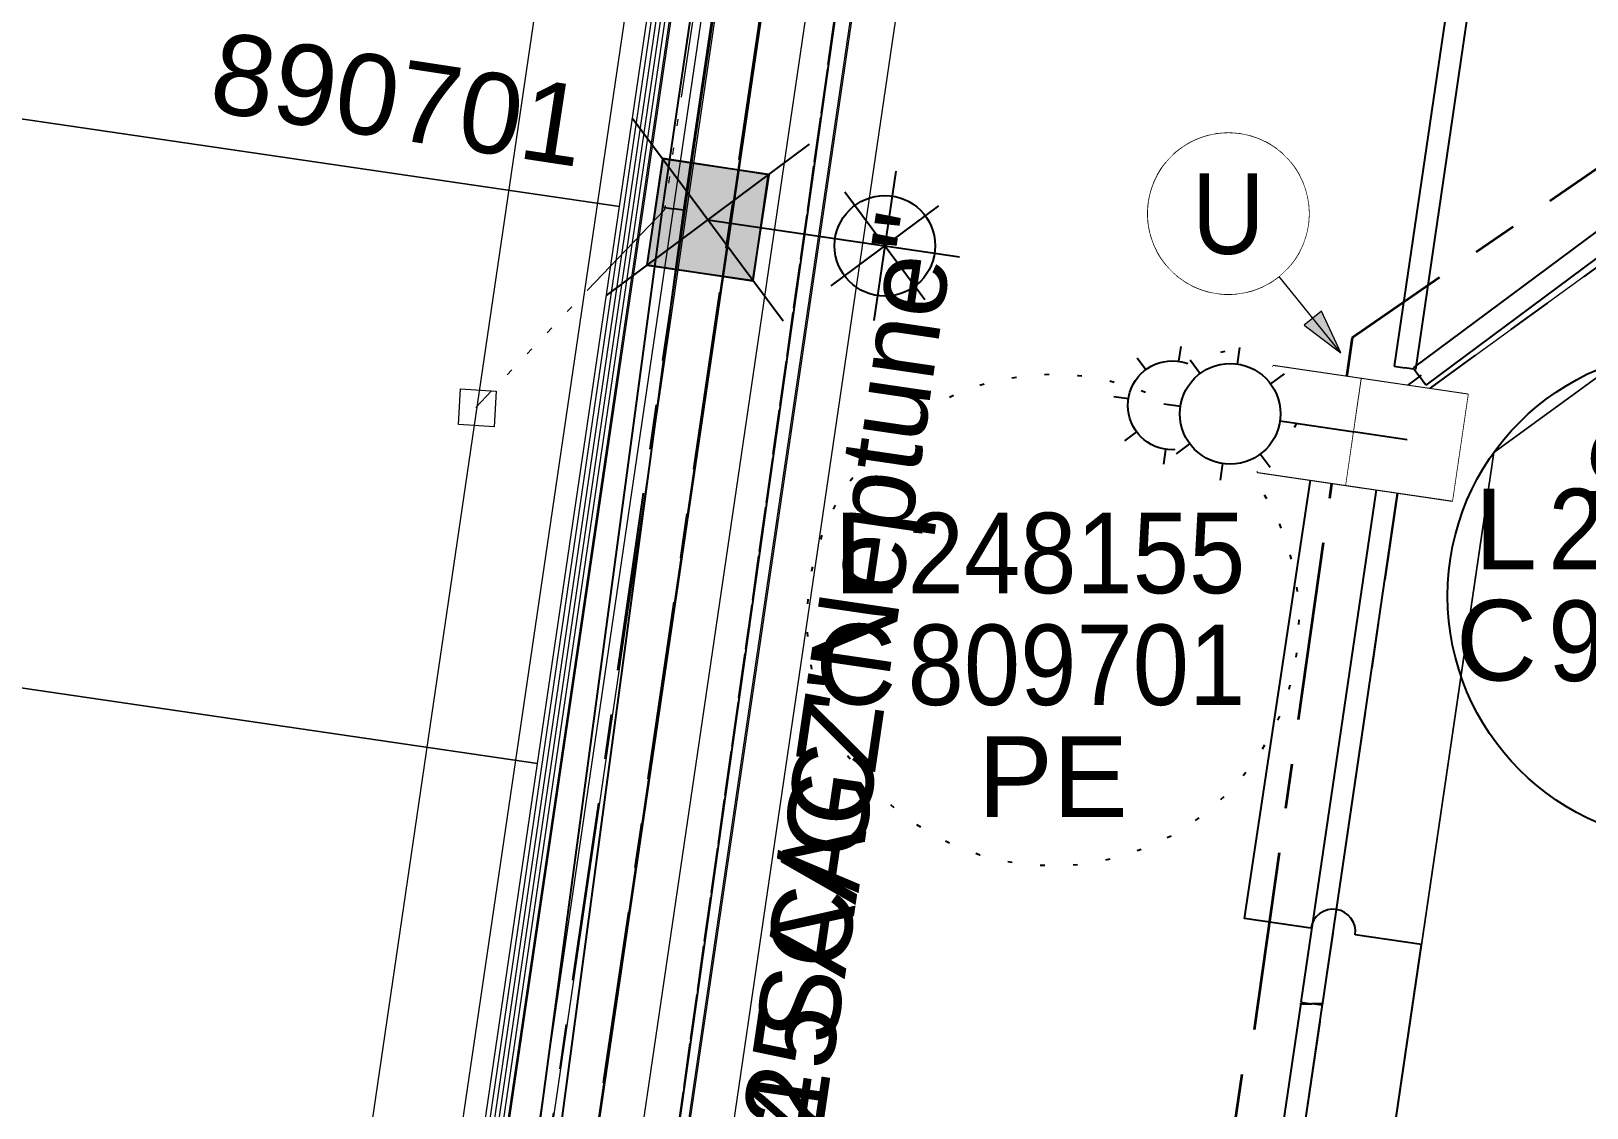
# Model space of a CAD drawing. Header units: metres. Extents: x 302924 to 306036, y 6267404 to 6269261.
# Drawn here: x 304142.18 to 304176.97, y 6268557.05 to 6268581.12 of the extents above; entities that cross this region are included whole.
import ezdxf
from ezdxf.enums import TextEntityAlignment as Align

# ---------------------------------------------------------------- set-up
doc = ezdxf.new("R2010")
doc.units = ezdxf.units.M
doc.set_wipeout_variables(frame=1)
for name, pattern in [('Cable Exist OH', [1, 1, 0]), ('Cable Exist UG', [7, 4, -1, 1, -1]), ('DOT', [6.35, 0, -6.35]), ('PHANTOMX2', [5.6, 2.5, -0.5, 0.15, -0.5, 0.15, -0.5, 0.15, -0.5, 0.15, -0.5])]:
    doc.linetypes.add(name, pattern=pattern)
doc.layers.get('0').update_dxf_attribs({"color": 6})
doc.layers.add('. Const Lines _SP', color=251, linetype='Continuous', lineweight=0, plot=False, transparency=0.4)
doc.layers.add('._ MGA Trench Outline (PL)', color=248, linetype='Continuous', lineweight=0, plot=False, transparency=0.6)
for name, color, linetype, lineweight, true_color, plot, transparency in [('. Const Lines_HV', 7, 'Continuous', 0, 0x990000, False, 0.4), ('. Const Lines_LV', 7, 'Continuous', 0, 0x000099, False, 0.4), ('. Const Lines_SL', 7, 'Continuous', 0, 0x009999, False, 0.4), ('. Const Lines_SP_Trench (PL)', 7, 'Continuous', 0, 0x990099, False, 0.4)]:
    doc.layers.add(name, color=color, linetype=linetype, lineweight=lineweight, true_color=true_color, plot=plot, transparency=transparency)
for name, color, linetype, lineweight in [('_User Miscellaneous3', 51, 'Continuous', 13), ('_User_EW_Final', 82, 'Continuous', 20), ('_User_HV_Exist', 1, 'Continuous', 35), ('_User_LV_Exist', 5, 'Continuous', 25), ('_User_LV_Final', 5, 'Continuous', 25), ('_User_TR_Final', 6, 'Continuous', 25), ('Cadastre Land Parcels_SP_EXT', 118, 'Continuous', 15), ('Services_SP_EXT', 42, 'PHANTOMX2', 20)]:
    doc.layers.add(name, color=color, linetype=linetype, lineweight=lineweight)
for name, color, linetype in [('Duct_SP_EXT', 30, 'Continuous'), ('Equip_SP_NEW', 2, 'Continuous'), ('OH_Details_SP_MISC', 7, 'Continuous'), ('SupportsUG_SP_LV_SL_EXT', 7, 'Continuous'), ('Trench_SP_EXT', 7, 'Continuous'), ('UG_Details_SP_MISC', 7, 'Continuous')]:
    doc.layers.add(name, color=color, linetype=linetype)
doc.styles.add('COLUMN_LABEL', font='arial.ttf', dxfattribs={"height": 2})
doc.styles.add('POLE_LABEL', font='arial.ttf', dxfattribs={"height": 2})
doc.styles.add('SL_LABEL', font='arial.ttf', dxfattribs={"height": 2})
doc.styles.get("Standard").update_dxf_attribs({"font": 'arial.ttf'})
doc.linetypes.add('Cable o', pattern='A,4,-0.01,["O",Standard,S=1.5,R=0,X=0,Y=-0.75],-1.6', length=5.61)

# ---------------------------------------------------------------- blocks, each defined once
blk = doc.blocks.new('COLUMN_EXT')
blk.add_hatch(color=256).paths.add_polyline_path([(1.2, 1.2), (-1.2, 1.2), (-1.2, -1.2), (1.2, -1.2)])
blk.add_lwpolyline([(-1.2, 1.2), (-1.2, -1.2), (1.2, -1.2), (1.2, 1.2)], close=True)
at = {"style": 'COLUMN_LABEL', "width": 0.9, "flags": 8}
blk.add_attdef('ASSET_NUM', text='', height=1.8, rotation=360, dxfattribs=at).set_placement((4, 2), align=Align.MIDDLE_LEFT)
at = {"flags": 1}
blk.add_attdef('Z', (-2.351, -1.813), '', height=0.2, rotation=270, dxfattribs=at)
at = {"flags": 9}
for tag, p in [('NOTES', (-2, -1.813)), ('SUBURB', (-1.8, -1.813)), ('STREETNAME', (-1.6, -1.813)), ('LOCATION', (-1.4, -1.813)), ('LEGEND', (-1.2, -1.813)), ('USAGE', (-1, -1.813)), ('STATE', (-0.8, -1.813)), ('OWNED_BY', (-0.6, -1.813)), ('COLUMN_TYPE', (-0.4, -1.813))]:
    blk.add_attdef(tag, text='', height=0.2, rotation=270, dxfattribs=at).set_placement(p, align=Align.MIDDLE_LEFT)
for tag, style, p in [('STREET_CODE', 'COLUMN_LABEL', (-0.2, -1.813)), ('STRUCTURE_PLANT_NUMBER', 'POLE_LABEL', (0.031, -1.813))]:
    blk.add_attdef(tag, text='', height=0.2, rotation=270, dxfattribs=dict(at, style=style)).set_placement(p, align=Align.MIDDLE_LEFT)
blk = doc.blocks.new('CCP_EXT')
blk.add_lwpolyline([(-0.566, 0), (0, 0.566), (0.566, 0), (0, -0.566), (-0.566, 0)])
at = {"flags": 1}
blk.add_attdef('Z', (0, 0), '', height=0.01, dxfattribs=at)
at = {"flags": 9}
for tag in ['CCP_TYPE', 'CONSTRUCTED_VOLTAGE', 'NO_PHASES', 'OPERATING_VOLTAGE', 'ORIENTATION', 'OWNED_BY', 'USAGE', 'LEGEND', 'LIFE_SUPPORT', 'STATE', 'NOTES']:
    blk.add_attdef(tag, text='', height=0.01, dxfattribs=at).set_placement((0, 0), align=Align.MIDDLE_LEFT)
blk = doc.blocks.new('*U154')
for p, q in [((3.3, 3.327), (3.3, 2.996)), ((2.361, 2.939), (2.596, 2.704)), ((4.239, 2.939), (4.004, 2.704)), ((0, 2), (2.304, 2)), ((4.296, 2), (4.627, 2)), ((2.361, 1.061), (2.596, 1.296)), ((4.239, 1.061), (4.004, 1.296)), ((3.3, 1.004), (3.3, 0.673))]:
    blk.add_line(p, q)
blk.add_lwpolyline([(1.2, 0.8), (1.2, 3.2), (-1.2, 3.2), (-1.2, 0.8)], close=True)
blk.add_circle((3.3, 2), 0.996)
blk.add_wipeout([(1.2, 0.8), (1.2, 3.2), (-1.2, 3.2), (-1.2, 0.8)])
blk = doc.blocks.new('*U191')
at = {"ltscale": 0.1}
blk.add_circle((0, 0), 5.5, dxfattribs=at)
at = {"char_height": 1.8, "attachment_point": 6, "line_spacing_factor": 0.85}
for s, insert in [('L', (-3.5, 1.5)), ('C', (-3.5, -1))]:
    blk.add_mtext(s, dxfattribs=dict(at, insert=insert))
at = {"insert": (0, -2.6), "char_height": 1.8, "attachment_point": 2}
blk.add_mtext('PE', dxfattribs=at)
at = {"width": 0.9}
for tag, p in [('SNUMBER', (-3.25, 1.5)), ('CNUMBER', (-3.25, -1))]:
    blk.add_attdef(tag, text='', height=1.8, dxfattribs=at).set_placement(p, align=Align.MIDDLE_LEFT)
at = {"flags": 1}
blk.add_attdef('Z', (0, 0), '', height=0.2, dxfattribs=at)
blk = doc.blocks.new('*U192')
at = {"linetype": 'DOT', "ltscale": 0.1}
blk.add_circle((0, 0), 5.5, dxfattribs=at)
at = {"char_height": 1.8, "attachment_point": 6, "line_spacing_factor": 0.85}
for s, insert in [('L', (-3.5, 1.5)), ('C', (-3.5, -1))]:
    blk.add_mtext(s, dxfattribs=dict(at, insert=insert))
at = {"insert": (0, -2.6), "char_height": 1.8, "attachment_point": 2}
blk.add_mtext('PE', dxfattribs=at)
at = {"width": 0.9}
for tag, p in [('SNUMBER', (-3.25, 1.5)), ('CNUMBER', (-3.25, -1))]:
    blk.add_attdef(tag, text='', height=1.8, dxfattribs=at).set_placement(p, align=Align.MIDDLE_LEFT)
at = {"flags": 1}
blk.add_attdef('Z', (0, 0), '', height=0.2, dxfattribs=at)
blk = doc.blocks.new('*U160')
for p, q in [((3.891, 1.855), (3.947, 0.168)), ((2.852, 1.193), (5.043, -0.857)), ((2.923, -0.927), (4.972, 1.264)), ((-0.05, 0.035), (3.947, 0.168)), ((3.947, 0.168), (5.634, 0.224)), ((3.947, 0.168), (4.003, -1.518))]:
    blk.add_line(p, q)
blk.add_circle((3.947, 0.168), 1.125)
at = {"style": 'SL_LABEL'}
blk.add_attdef('ASSET_NUM', text='', height=1, rotation=1.9076, dxfattribs=at).set_placement((6.912, 1.267), align=Align.MIDDLE_LEFT)
at = {"flags": 9}
for tag in ['LNEW', 'LANTNUMBER', 'LOUTREACH', 'LOUTREACHVOCAB', 'LRATECODE', 'LREMOVE', 'LREPLACE', 'LTYPE', 'LTYPEVOCAB', 'LEGEND', 'SUBURB', 'STREETNAME', 'LOCATION', 'NOTES', 'MAINTAINED_BY']:
    blk.add_attdef(tag, text='', height=0.001, dxfattribs=at).set_placement((0, 0), align=Align.MIDDLE_LEFT)
blk.add_attdef('OPERATED_BY', (0, 0), '', height=0.001, dxfattribs=at)
for tag in ['CONSTRUCTED_VOLTAGE', 'CONTROL_TYPE', 'LANTERN_PURPOSE', 'LANTERN_TYPE', 'NO_PHASES', 'OPERATING_VOLTAGE', 'ORIENTATION', 'OWNED_BY', 'STATE', 'USAGE', 'CEXIST', 'CNEW', 'CNUMBER', 'CREMOVE', 'CREPLACE', 'LKINGHEIGHT', 'LBRACKET', 'LBRACKETVOCAB', 'LCATEGORY', 'LCHARGE1', 'LCHARGE1PERCENT', 'LCHARGE2', 'LCHARGE2PERCENT', 'LCHARGE3', 'LCHARGE3PERCENT', 'LEXIST', 'LLAMP', 'LLAMPVOCAB', 'LMAST', 'LMASTVOCAB']:
    blk.add_attdef(tag, text='', height=0.001, rotation=270, dxfattribs=at).set_placement((0, 0), align=Align.MIDDLE_LEFT)
at = {"style": 'SL_LABEL', "flags": 9}
blk.add_attdef('STREET_CODE', text='', height=0.001, rotation=270, dxfattribs=at).set_placement((0.001, 0), align=Align.MIDDLE_LEFT)
at = {"flags": 1}
blk.add_attdef('Z', (0, 0), '', height=0.001, rotation=270, dxfattribs=at)
blk.add_attdef('LNUMBER', text='', height=1, rotation=1.9076).set_placement((6.979, -0.731), align=Align.MIDDLE_LEFT)
blk = doc.blocks.new('*U162')
blk.add_hatch(color=256).paths.add_polyline_path([(1.2, -1.2), (1.2, 1.2), (-1.2, 1.2), (-1.2, -1.2)])
at = {"ltscale": 10}
for p, q in [((2, -2), (-2, 2)), ((2, 2), (-2, -2))]:
    blk.add_line(p, q, dxfattribs=at)
blk.add_lwpolyline([(1.2, 1.2), (-1.2, 1.2), (-1.2, -1.2), (1.2, -1.2)], close=True)
at = {"style": 'COLUMN_LABEL', "width": 0.9, "flags": 8}
blk.add_attdef('ASSET_NUM', text='', height=2, rotation=360, dxfattribs=at).set_placement((4, 2), align=Align.MIDDLE_LEFT)
at = {"flags": 1}
blk.add_attdef('Z', (-2.351, -1.813), '', height=0.2, rotation=270, dxfattribs=at)
at = {"flags": 9}
for tag, p in [('NOTES', (-2, -1.813)), ('SUBURB', (-1.8, -1.813)), ('STREETNAME', (-1.6, -1.813)), ('LOCATION', (-1.4, -1.813)), ('LEGEND', (-1.2, -1.813)), ('USAGE', (-1, -1.813)), ('STATE', (-0.8, -1.813)), ('OWNED_BY', (-0.6, -1.813)), ('COLUMN_TYPE', (-0.4, -1.813))]:
    blk.add_attdef(tag, text='', height=0.2, rotation=270, dxfattribs=at).set_placement(p, align=Align.MIDDLE_LEFT)
for tag, style, p in [('STREET_CODE', 'COLUMN_LABEL', (-0.2, -1.813)), ('STRUCTURE_PLANT_NUMBER', 'POLE_LABEL', (0.031, -1.813))]:
    blk.add_attdef(tag, text='', height=0.2, rotation=270, dxfattribs=dict(at, style=style)).set_placement(p, align=Align.MIDDLE_LEFT)
blk = doc.blocks.new('*U170')
blk.add_lwpolyline([(-1.2, 1.2), (-1.2, -1.2), (1.2, -1.2), (1.2, 1.2)], close=True)
at = {"width": 0.9, "flags": 8}
blk.add_attdef('ASSET_NUM', text='', height=1.8, dxfattribs=at).set_placement((4, 2), align=Align.MIDDLE_LEFT)
at = {"flags": 1}
blk.add_attdef('Z', (-2.351, -1.813), '', height=0.2, rotation=270, dxfattribs=at)
at = {"flags": 9}
for tag, p in [('NOTES', (-2, -1.813)), ('SUBURB', (-1.8, -1.813)), ('STREETNAME', (-1.6, -1.813)), ('LOCATION', (-1.4, -1.813)), ('LEGEND', (-1.2, -1.813)), ('USAGE', (-1, -1.813)), ('STATE', (-0.8, -1.813)), ('OWNED_BY', (-0.6, -1.813)), ('COLUMN_TYPE', (-0.4, -1.813)), ('STREET_CODE', (-0.2, -1.813)), ('STRUCTURE_PLANT_NUMBER', (0.031, -1.813))]:
    blk.add_attdef(tag, text='', height=0.2, rotation=270, dxfattribs=at).set_placement(p, align=Align.MIDDLE_LEFT)
blk.add_wipeout([(-1.2, 1.2), (-1.2, -1.2), (1.2, -1.2), (1.2, 1.2)])
blk = doc.blocks.new('*U171')
at = {"flags": 8}
blk.add_attdef('LNUMBER', text='', height=1, dxfattribs=at).set_placement((4.995, 1), align=Align.MIDDLE_LEFT)
at = {"flags": 9}
for tag in ['CONSTRUCTED_VOLTAGE', 'CONTROL_TYPE', 'LANTERN_PURPOSE', 'LANTERN_TYPE', 'NO_PHASES', 'OPERATING_VOLTAGE', 'OWNED_BY', 'MAINTAINED_BY', 'ORIENTATION', 'STATE', 'USAGE', 'CEXIST', 'CNEW', 'CNUMBER', 'CREMOVE', 'CREPLACE', 'LKINGHEIGHT', 'LBRACKET', 'LBRACKETVOCAB', 'LCATEGORY', 'LCHARGE1', 'LCHARGE1PERCENT', 'LCHARGE2', 'LCHARGE2PERCENT', 'LCHARGE3', 'LCHARGE3PERCENT', 'LEXIST', 'LLAMP', 'LLAMPVOCAB', 'LMAST', 'LMASTVOCAB', 'LNEW', 'LANTNUMBER', 'LOUTREACH', 'LOUTREACHVOCAB', 'LRATECODE', 'LREMOVE', 'LREPLACE', 'LTYPE', 'LTYPEVOCAB', 'LEGEND', 'SUBURB', 'STREETNAME', 'LOCATION', 'NOTES']:
    blk.add_attdef(tag, text='', height=0.01, rotation=270, dxfattribs=at).set_placement((-0.005, 0), align=Align.MIDDLE_LEFT)
for tag, p, height, flags in [('OPERATED_BY', (-0.01, 0), 0.01, 9), ('Z', (-0.005, 0), 0.001, 1)]:
    blk.add_attdef(tag, p, '', height=height, rotation=270, dxfattribs=dict(flags=flags))
at = {"style": 'SL_LABEL', "flags": 9}
blk.add_attdef('STREET_CODE', text='', height=0.001, rotation=270, dxfattribs=at).set_placement((-0.004, 0), align=Align.MIDDLE_LEFT)
at = {"linetype": 'DOT'}
blk.add_wipeout([(0.495, 2), (0.934, 3.061), (1.995, 3.5), (3.056, 3.061), (3.495, 2), (3.056, 0.939), (1.995, 0.5), (0.934, 0.939)], dxfattribs=at)
for p, q in [((1.995, 3.5), (1.995, 3.125)), ((0.934, 3.061), (1.2, 2.795)), ((3.056, 3.061), (2.79, 2.795)), ((-2.005, 2), (0.87, 2)), ((3.12, 2), (3.495, 2)), ((0.934, 0.939), (1.2, 1.205)), ((3.056, 0.939), (2.79, 1.205)), ((1.995, 0.875), (1.995, 0.5))]:
    blk.add_line(p, q)
at = {"linetype": 'DOT', "flags": 128}
blk.add_lwpolyline([(0.495, 2), (0.934, 3.061), (1.995, 3.5), (3.056, 3.061), (3.495, 2), (3.056, 0.939), (1.995, 0.5), (0.934, 0.939), (0.495, 2)], close=True, dxfattribs=at)
blk.add_circle((1.995, 2), 1.125)
blk = doc.blocks.new('*U166')
h = blk.add_hatch(color=256)
h.dxf.hatch_style = 1
h.paths.add_polyline_path([(2.08, -2.177), (1.691, -2.491), (2.514, -3.112)])
blk.add_line((2.514, -3.112), (1.131, -1.4))
at = {"linetype": 'Continuous', "flags": 128}
blk.add_lwpolyline([(0, 1.8), (-0.088, 1.798), (-0.176, 1.791), (-0.264, 1.781), (-0.351, 1.765), (-0.437, 1.746), (-0.523, 1.722), (-0.606, 1.695), (-0.689, 1.663), (-0.77, 1.627), (-0.849, 1.587), (-0.925, 1.544), (-1, 1.497), (-1.072, 1.446), (-1.142, 1.391), (-1.209, 1.334), (-1.273, 1.273), (-1.334, 1.209), (-1.391, 1.142), (-1.446, 1.072), (-1.497, 1), (-1.544, 0.925), (-1.587, 0.849), (-1.627, 0.77), (-1.663, 0.689), (-1.695, 0.606), (-1.722, 0.523), (-1.746, 0.437), (-1.765, 0.351), (-1.781, 0.264), (-1.791, 0.176), (-1.798, 0.088), (-1.8, 0), (-1.798, -0.088), (-1.791, -0.176), (-1.781, -0.264), (-1.765, -0.351), (-1.746, -0.437), (-1.722, -0.523), (-1.695, -0.606), (-1.663, -0.689), (-1.627, -0.77), (-1.587, -0.849), (-1.544, -0.925), (-1.497, -1), (-1.446, -1.072), (-1.391, -1.142), (-1.334, -1.209), (-1.273, -1.273), (-1.209, -1.334), (-1.142, -1.391), (-1.072, -1.446), (-1, -1.497), (-0.925, -1.544), (-0.849, -1.587), (-0.77, -1.627), (-0.689, -1.663), (-0.606, -1.695), (-0.523, -1.722), (-0.437, -1.746), (-0.351, -1.765), (-0.264, -1.781), (-0.176, -1.791), (-0.088, -1.798), (0, -1.8), (0.088, -1.798), (0.176, -1.791), (0.264, -1.781), (0.351, -1.765), (0.437, -1.746), (0.523, -1.722), (0.606, -1.695), (0.689, -1.663), (0.77, -1.627), (0.849, -1.587), (0.925, -1.544), (1, -1.497), (1.072, -1.446), (1.142, -1.391), (1.209, -1.334), (1.273, -1.273), (1.334, -1.209), (1.391, -1.142), (1.446, -1.072), (1.497, -1), (1.544, -0.925), (1.587, -0.849), (1.627, -0.77), (1.663, -0.689), (1.695, -0.606), (1.722, -0.523), (1.746, -0.437), (1.765, -0.351), (1.781, -0.264), (1.791, -0.176), (1.798, -0.088), (1.8, 0), (1.798, 0.088), (1.791, 0.176), (1.781, 0.264), (1.765, 0.351), (1.746, 0.437), (1.722, 0.523), (1.695, 0.606), (1.663, 0.689), (1.627, 0.77), (1.587, 0.849), (1.544, 0.925), (1.497, 1), (1.446, 1.072), (1.391, 1.142), (1.334, 1.209), (1.273, 1.273), (1.209, 1.334), (1.142, 1.391), (1.072, 1.446), (1, 1.497), (0.925, 1.544), (0.849, 1.587), (0.77, 1.627), (0.689, 1.663), (0.606, 1.695), (0.523, 1.722), (0.437, 1.746), (0.351, 1.765), (0.264, 1.781), (0.176, 1.791), (0.088, 1.798)], close=True, dxfattribs=at)
at = {"flags": 128}
blk.add_lwpolyline([(2.08, -2.177), (1.691, -2.491), (2.514, -3.112), (2.08, -2.177)], dxfattribs=at)
blk.add_circle((0, 0), 1.8)
at = {"width": 0.9}
blk.add_attdef('CODE', text='', height=1.8, dxfattribs=at).set_placement((0, 0), align=Align.MIDDLE_CENTER)
at = {"flags": 1}
blk.add_attdef('Z', (0, 0), '', height=0.2, dxfattribs=at)
at = {"linetype": 'Continuous'}
blk.add_wipeout([(0, 1.8), (-0.088, 1.798), (-0.176, 1.791), (-0.264, 1.781), (-0.351, 1.765), (-0.437, 1.746), (-0.523, 1.722), (-0.606, 1.695), (-0.689, 1.663), (-0.77, 1.627), (-0.849, 1.587), (-0.925, 1.544), (-1, 1.497), (-1.072, 1.446), (-1.142, 1.391), (-1.209, 1.334), (-1.273, 1.273), (-1.334, 1.209), (-1.391, 1.142), (-1.446, 1.072), (-1.497, 1), (-1.544, 0.925), (-1.587, 0.849), (-1.627, 0.77), (-1.663, 0.689), (-1.695, 0.606), (-1.722, 0.523), (-1.746, 0.437), (-1.765, 0.351), (-1.781, 0.264), (-1.791, 0.176), (-1.798, 0.088), (-1.8, 0), (-1.798, -0.088), (-1.791, -0.176), (-1.781, -0.264), (-1.765, -0.351), (-1.746, -0.437), (-1.722, -0.523), (-1.695, -0.606), (-1.663, -0.689), (-1.627, -0.77), (-1.587, -0.849), (-1.544, -0.925), (-1.497, -1), (-1.446, -1.072), (-1.391, -1.142), (-1.334, -1.209), (-1.273, -1.273), (-1.209, -1.334), (-1.142, -1.391), (-1.072, -1.446), (-1, -1.497), (-0.925, -1.544), (-0.849, -1.587), (-0.77, -1.627), (-0.689, -1.663), (-0.606, -1.695), (-0.523, -1.722), (-0.437, -1.746), (-0.351, -1.765), (-0.264, -1.781), (-0.176, -1.791), (-0.088, -1.798), (0, -1.8), (0.088, -1.798), (0.176, -1.791), (0.264, -1.781), (0.351, -1.765), (0.437, -1.746), (0.523, -1.722), (0.606, -1.695), (0.689, -1.663), (0.77, -1.627), (0.849, -1.587), (0.925, -1.544), (1, -1.497), (1.072, -1.446), (1.142, -1.391), (1.209, -1.334), (1.273, -1.273), (1.334, -1.209), (1.391, -1.142), (1.446, -1.072), (1.497, -1), (1.544, -0.925), (1.587, -0.849), (1.627, -0.77), (1.663, -0.689), (1.695, -0.606), (1.722, -0.523), (1.746, -0.437), (1.765, -0.351), (1.781, -0.264), (1.791, -0.176), (1.798, -0.088), (1.8, 0), (1.798, 0.088), (1.791, 0.176), (1.781, 0.264), (1.765, 0.351), (1.746, 0.437), (1.722, 0.523), (1.695, 0.606), (1.663, 0.689), (1.627, 0.77), (1.587, 0.849), (1.544, 0.925), (1.497, 1), (1.446, 1.072), (1.391, 1.142), (1.334, 1.209), (1.273, 1.273), (1.209, 1.334), (1.142, 1.391), (1.072, 1.446), (1, 1.497), (0.925, 1.544), (0.849, 1.587), (0.77, 1.627), (0.689, 1.663), (0.606, 1.695), (0.523, 1.722), (0.437, 1.746), (0.351, 1.765), (0.264, 1.781), (0.176, 1.791), (0.088, 1.798)], dxfattribs=at)

msp = doc.modelspace()

# ---------------------------------------------------------------- linework, layer by layer
at = {"layer": '. Const Lines _SP', "linetype": 'Continuous', "lineweight": 0, "flags": 128}
for points in [[(304163.9272, 6268632.0025), (304145.0136, 6268503.325)], [(304165.9059, 6268631.7117), (304146.9924, 6268503.0342)]]:
    msp.add_lwpolyline(points, dxfattribs=at)
at = {"layer": '. Const Lines_HV', "linetype": 'Continuous', "lineweight": 0, "flags": 128}
for points in [[(304171.5652, 6268670.295), (304170.1128, 6268660.4011), (304168.2973, 6268648.0336), (304166.8448, 6268638.1397), (304165.0288, 6268625.7689), (304163.1736, 6268613.3282), (304161.3553, 6268600.9529), (304159.9013, 6268591.0582), (304157.8664, 6268577.2064), (304156.0485, 6268564.8377), (304153.867, 6268549.9963), (304152.0498, 6268537.6279)], [(304173.544, 6268670.0045), (304172.0916, 6268660.1106), (304170.2761, 6268647.7431), (304168.8236, 6268637.8492), (304167.0072, 6268625.4761), (304165.1521, 6268613.0353), (304163.3341, 6268600.6621), (304161.88, 6268590.7674), (304159.8452, 6268576.9157), (304158.0272, 6268564.5469), (304155.8458, 6268549.7054), (304154.0285, 6268537.3372)]]:
    msp.add_lwpolyline(points, dxfattribs=at)
at = {"layer": '. Const Lines_LV', "linetype": 'Continuous', "lineweight": 0, "flags": 128}
for points in [[(304170.5758, 6268670.4402), (304169.1234, 6268660.5463), (304167.3079, 6268648.1789), (304165.8554, 6268638.2849), (304164.0395, 6268625.9152), (304162.1844, 6268613.4746), (304160.366, 6268601.0982), (304158.9119, 6268591.2036), (304156.8771, 6268577.3517), (304155.0591, 6268564.9832), (304152.8776, 6268550.1417), (304151.0604, 6268537.7733)], [(304172.5546, 6268670.1497), (304171.1022, 6268660.2558), (304169.2867, 6268647.8884), (304167.8342, 6268637.9944), (304166.018, 6268625.6225), (304164.1629, 6268613.1817), (304162.5096, 6268601.7392), (304160.8907, 6268590.9128), (304158.8558, 6268577.061), (304157.0378, 6268564.6923), (304154.8564, 6268549.8509), (304153.0391, 6268537.4825)], [(304174.5334, 6268669.8592), (304173.081, 6268659.9654), (304171.2655, 6268647.5979), (304169.813, 6268637.7039), (304167.9965, 6268625.3298), (304166.1413, 6268612.8889), (304164.3235, 6268600.5167), (304162.8694, 6268590.622), (304160.8346, 6268576.7704), (304159.0166, 6268564.4015), (304156.8351, 6268549.56), (304155.0179, 6268537.1918)], [(304165.1658, 6268661.1273), (304163.3503, 6268648.7599), (304161.8978, 6268638.8659), (304160.0826, 6268626.5007), (304158.2275, 6268614.0603), (304156.4085, 6268601.6797), (304154.9544, 6268591.7852), (304152.9195, 6268577.9331), (304151.1016, 6268565.5648), (304148.9202, 6268550.7234), (304147.1029, 6268538.3547)], [(304167.1446, 6268660.8368), (304165.3291, 6268648.4694), (304163.8766, 6268638.5754), (304162.0611, 6268626.208), (304160.206, 6268613.7674), (304158.3872, 6268601.389), (304156.9332, 6268591.4944), (304154.8983, 6268577.6424), (304153.0804, 6268565.274), (304150.8989, 6268550.4325), (304149.0816, 6268538.064)], [(304162.1847, 6268613.4767), (304160.3657, 6268601.0982), (304158.9116, 6268591.2038), (304156.8765, 6268577.3518), (304155.0591, 6268564.9832), (304152.8776, 6268550.1417)]]:
    msp.add_lwpolyline(points, dxfattribs=at)
at = {"layer": '. Const Lines_LV', "flags": 128}
for points in [[(304165.4975, 6268521.5204), (304173.0341, 6268572.8205), (304180.1308, 6268577.9818), (304190.3775, 6268576.4888), (304198.2039, 6268574.9836)], [(304167.4763, 6268521.2297), (304174.8907, 6268571.6977), (304180.6484, 6268575.8853), (304190.0443, 6268574.5162), (304197.8261, 6268573.0196)]]:
    msp.add_lwpolyline(points, dxfattribs=at)
at = {"layer": '. Const Lines_SL', "linetype": 'Continuous', "lineweight": 0, "flags": 128}
msp.add_lwpolyline([(304168.134, 6268660.6916), (304166.3185, 6268648.3241), (304164.866, 6268638.4302), (304163.0503, 6268626.0616), (304161.1952, 6268613.621), (304159.3766, 6268601.2436), (304157.9225, 6268591.349), (304155.8877, 6268577.4971), (304154.0697, 6268565.1286), (304151.8883, 6268550.2871), (304150.071, 6268537.9186)], dxfattribs=at)
at = {"layer": '. Const Lines_SP_Trench (PL)', "linetype": 'Continuous', "lineweight": 0, "flags": 128}
msp.add_lwpolyline([(304168.8266, 6268660.5899), (304167.011, 6268648.2225), (304165.5586, 6268638.3285), (304163.7428, 6268625.9591), (304161.8877, 6268613.5185), (304160.0692, 6268601.1418), (304158.6151, 6268591.2472), (304156.5802, 6268577.3953), (304154.7623, 6268565.0268), (304152.5808, 6268550.1853), (304150.7636, 6268537.8169)], dxfattribs=at)
at = {"layer": '._ MGA Trench Outline (PL)', "flags": 128}
for points in [[(304167.7383, 6268660.7497), (304165.9227, 6268648.3822), (304164.4703, 6268638.4883), (304162.6546, 6268626.1201), (304160.7995, 6268613.6796), (304158.9808, 6268601.3017), (304157.5268, 6268591.4071), (304155.4919, 6268577.5552), (304153.674, 6268565.1867), (304151.4925, 6268550.3453), (304149.6753, 6268537.9768)], [(304167.7383, 6268660.7497), (304165.9227, 6268648.3822), (304164.4703, 6268638.4883), (304162.6546, 6268626.1201), (304160.7995, 6268613.6796), (304158.9808, 6268601.3017), (304157.5268, 6268591.4071), (304155.4919, 6268577.5552), (304153.674, 6268565.1867), (304151.4925, 6268550.3453), (304149.6753, 6268537.9768)], [(304167.7383, 6268660.7497), (304165.9227, 6268648.3822), (304164.4703, 6268638.4883), (304162.6546, 6268626.1201), (304160.7995, 6268613.6796), (304158.9808, 6268601.3017), (304157.5268, 6268591.4071), (304155.4919, 6268577.5552), (304153.674, 6268565.1867), (304151.4925, 6268550.3453), (304149.6753, 6268537.9768)], [(304167.8372, 6268660.7351), (304166.0217, 6268648.3677), (304164.5692, 6268638.4737), (304162.7535, 6268626.1055), (304160.8984, 6268613.6649), (304159.0798, 6268601.2872), (304157.6257, 6268591.3926), (304155.5909, 6268577.5407), (304153.7729, 6268565.1722), (304151.5915, 6268550.3307), (304149.7742, 6268537.9623)], [(304167.8372, 6268660.7351), (304166.0217, 6268648.3677), (304164.5692, 6268638.4737), (304162.7535, 6268626.1055), (304160.8984, 6268613.6649), (304159.0798, 6268601.2872), (304157.6257, 6268591.3926), (304155.5909, 6268577.5407), (304153.7729, 6268565.1722), (304151.5915, 6268550.3307), (304149.7742, 6268537.9623)], [(304167.8372, 6268660.7351), (304166.0217, 6268648.3677), (304164.5692, 6268638.4737), (304162.7535, 6268626.1055), (304160.8984, 6268613.6649), (304159.0798, 6268601.2872), (304157.6257, 6268591.3926), (304155.5909, 6268577.5407), (304153.7729, 6268565.1722), (304151.5915, 6268550.3307), (304149.7742, 6268537.9623)], [(304167.9361, 6268660.7206), (304166.1206, 6268648.3532), (304164.6682, 6268638.4592), (304162.8525, 6268626.0909), (304160.9974, 6268613.6503), (304159.1787, 6268601.2727), (304157.7247, 6268591.3781), (304155.6898, 6268577.5261), (304153.8719, 6268565.1577), (304151.6904, 6268550.3162), (304149.8731, 6268537.9477)], [(304167.9361, 6268660.7206), (304166.1206, 6268648.3532), (304164.6682, 6268638.4592), (304162.8525, 6268626.0909), (304160.9974, 6268613.6503), (304159.1787, 6268601.2727), (304157.7247, 6268591.3781), (304155.6898, 6268577.5261), (304153.8719, 6268565.1577), (304151.6904, 6268550.3162), (304149.8731, 6268537.9477)], [(304167.9361, 6268660.7206), (304166.1206, 6268648.3532), (304164.6682, 6268638.4592), (304162.8525, 6268626.0909), (304160.9974, 6268613.6503), (304159.1787, 6268601.2727), (304157.7247, 6268591.3781), (304155.6898, 6268577.5261), (304153.8719, 6268565.1577), (304151.6904, 6268550.3162), (304149.8731, 6268537.9477)], [(304168.0351, 6268660.7061), (304166.2195, 6268648.3386), (304164.7671, 6268638.4447), (304162.9514, 6268626.0762), (304161.0963, 6268613.6357), (304159.2777, 6268601.2581), (304157.8236, 6268591.3635), (304155.7887, 6268577.5116), (304153.9708, 6268565.1431), (304151.7893, 6268550.3017), (304149.9721, 6268537.9332)], [(304168.0351, 6268660.7061), (304166.2195, 6268648.3386), (304164.7671, 6268638.4447), (304162.9514, 6268626.0762), (304161.0963, 6268613.6357), (304159.2777, 6268601.2581), (304157.8236, 6268591.3635), (304155.7887, 6268577.5116), (304153.9708, 6268565.1431), (304151.7893, 6268550.3017), (304149.9721, 6268537.9332)], [(304168.0351, 6268660.7061), (304166.2195, 6268648.3386), (304164.7671, 6268638.4447), (304162.9514, 6268626.0762), (304161.0963, 6268613.6357), (304159.2777, 6268601.2581), (304157.8236, 6268591.3635), (304155.7887, 6268577.5116), (304153.9708, 6268565.1431), (304151.7893, 6268550.3017), (304149.9721, 6268537.9332)]]:
    msp.add_lwpolyline(points, dxfattribs=at)
at = {"layer": '_User_EW_Final', "linetype": 'Continuous', "flags": 128}
msp.add_lwpolyline([(304174.8454, 6268682.314), (304163.3357, 6268603.9598), (304151.3281, 6268518.8324), (304150.1226, 6268509.098)], dxfattribs=at)
at = {"layer": '_User_HV_Exist', "linetype": 'Cable Exist UG', "flags": 128}
for points in [[(304162.6706, 6268609.9043), (304162.6706, 6268609.9043), (304162.6706, 6268609.9043), (304155.0451, 6268558.011), (304154.9846, 6268557.5953)], [(304193.3114, 6268577.5346), (304192.3415, 6268577.734), (304190.0796, 6268578.0664), (304179.3506, 6268579.5275), (304171.7221, 6268574.2652), (304169.4005, 6268557.8435)], [(304167.7632, 6268547.5644), (304169.2666, 6268557.7983)]]:
    msp.add_lwpolyline(points, dxfattribs=at)
at = {"layer": '_User_LV_Exist', "linetype": 'Cable Exist UG'}
for points in [[(304152.9088, 6268550.0209), (304153.2939, 6268552.9739), (304153.2939, 6268552.9739), (304156.5143, 6268575.1514), (304157.0855, 6268579.0486), (304158.8283, 6268590.8381)], [(304189.5685, 6268576.6062), (304180.1308, 6268577.9818), (304180.1308, 6268577.9818), (304173.0341, 6268572.8205), (304169.943, 6268551.7797), (304158.4109, 6268553.4739)]]:
    msp.add_lwpolyline(points, dxfattribs=at)
at = {"layer": '_User_LV_Final', "linetype": 'Cable o', "flags": 128}
for points in [[(304170.8013, 6268561.0609), (304169.3171, 6268561.279), (304170.97, 6268572.2736)], [(304169.3478, 6268547.6772), (304171.3192, 6268547.3876), (304173.2749, 6268560.6975), (304171.7907, 6268560.9156)]]:
    msp.add_lwpolyline(points, dxfattribs=at)
at = {"layer": '_User_LV_Final', "linetype": 'Continuous'}
msp.add_arc((304171.296, 6268560.9882), 0.5, 351.64234, 171.64234, dxfattribs=at)
at = {"layer": '_User_TR_Final', "linetype": 'Continuous', "flags": 128}
msp.add_lwpolyline([(304174.8454, 6268682.314), (304163.3357, 6268603.9598), (304151.3281, 6268518.8324), (304150.1226, 6268509.098)], dxfattribs=at)
at = {"layer": 'Cadastre Land Parcels_SP_EXT', "linetype": 'Continuous'}
for points in [[(304157.3915, 6268591.1537), (304122.7392, 6268596.2353), (304120.7351, 6268582.2726), (304155.3406, 6268577.202), (304157.3915, 6268591.1537)], [(304155.3406, 6268577.202), (304120.7351, 6268582.2726), (304118.9448, 6268569.8082), (304153.5101, 6268564.7458), (304155.3406, 6268577.202)], [(304190.0443, 6268574.5162), (304180.6484, 6268575.8853), (304174.8907, 6268571.6977), (304171.4166, 6268548.0461), (304185.8385, 6268545.9246), (304190.0443, 6268574.5162)], [(304153.5101, 6268564.7458), (304118.9448, 6268569.8082), (304116.7207, 6268554.8973), (304151.2973, 6268549.6919), (304153.5101, 6268564.7458)]]:
    msp.add_lwpolyline(points, close=True, dxfattribs=at)
at = {"layer": 'Duct_SP_EXT'}
for p, q in [((304176.0896, 6268596.9724), (304172.6629, 6268573.6274)), ((304176.5645, 6268596.9027), (304173.1378, 6268573.5577)), ((304156.3067, 6268577.1847), (304158.3784, 6268591.282)), ((304156.7816, 6268577.1149), (304158.8533, 6268591.2122)), ((304179.0856, 6268578.0533), (304173.0856, 6268573.5889)), ((304179.3721, 6268577.6682), (304173.3722, 6268573.2038)), ((304153.1757, 6268553.8201), (304156.3063, 6268577.1817)), ((304153.6511, 6268553.7533), (304156.782, 6268577.1179)), ((304156.3063, 6268577.1817), (304156.5442, 6268577.1498)), ((304156.3067, 6268577.1847), (304156.5442, 6268577.1498)), ((304156.782, 6268577.1179), (304156.5442, 6268577.1498)), ((304156.7816, 6268577.1149), (304156.5442, 6268577.1498)), ((304172.6629, 6268573.6274), (304172.9004, 6268573.5926)), ((304173.1378, 6268573.5577), (304172.9004, 6268573.5926)), ((304173.0856, 6268573.5889), (304173.2289, 6268573.3963)), ((304173.3722, 6268573.2038), (304173.2289, 6268573.3963)), ((304172.5177, 6268572.638), (304170.5756, 6268559.4087)), ((304172.9926, 6268572.5683), (304171.0505, 6268559.339)), ((304172.5177, 6268572.638), (304172.7552, 6268572.6032)), ((304172.9926, 6268572.5683), (304172.7552, 6268572.6032)), ((304170.5727, 6268559.3891), (304169.8458, 6268554.4373)), ((304171.0534, 6268559.3585), (304170.3207, 6268554.3676)), ((304170.5731, 6268559.3693), (304170.5727, 6268559.3891)), ((304170.5727, 6268559.3891), (304170.8131, 6268559.3738)), ((304170.5731, 6268559.3693), (304170.8131, 6268559.3738)), ((304170.5756, 6268559.4087), (304170.8131, 6268559.3738)), ((304171.053, 6268559.3783), (304170.8131, 6268559.3738)), ((304171.0505, 6268559.339), (304170.8131, 6268559.3738)), ((304171.0534, 6268559.3585), (304170.8131, 6268559.3738)), ((304171.053, 6268559.3783), (304171.0534, 6268559.3585))]:
    msp.add_line(p, q, dxfattribs=at)
at = {"layer": 'OH_Details_SP_MISC', "color": 7, "linetype": 'Cable Exist OH', "lineweight": 30, "flags": 128}
msp.add_lwpolyline([(304128.5498, 6268364.8613), (304137.0308, 6268421.9189), (304151.3281, 6268518.8324), (304163.3357, 6268603.9598), (304175.0607, 6268683.8992), (304082.251, 6268697.512), (303965.112, 6268714.683), (303858.683, 6268730.285), (303747.5441, 6268737.607), (303622.527, 6268742.478), (303502.824, 6268747.306)], dxfattribs=at)
at = {"layer": 'Services_SP_EXT'}
msp.add_lwpolyline([(304159.4139, 6268590.7576), (304157.9148, 6268587.6578), (304157.9148, 6268587.6578), (304156.3446, 6268577.1277), (304152.1313, 6268572.7067)], dxfattribs=at)
at = {"layer": 'Trench_SP_EXT', "linetype": 'Cable Exist UG'}
msp.add_lwpolyline([(304173.2675, 6268573.425), (304172.8278, 6268573.0979), (304172.7552, 6268572.6032)], dxfattribs=at)

# ---------------------------------------------------------------- block references
at = {"layer": '_User_LV_Exist', "linetype": 'ByBlock', "lineweight": 18}
msp.add_blockref('*U191', (304179.3583, 6268568.489), dxfattribs=at).add_auto_attribs({'SNUMBER': '275611', 'CNUMBER': '942976'})
at = {"layer": 'Services_SP_EXT', "rotation": 41.48220497781494}
msp.add_blockref('CCP_EXT', (304152.1614, 6268572.6959), dxfattribs=at)
at = {"layer": 'SupportsUG_SP_LV_SL_EXT'}
ref = msp.add_blockref('COLUMN_EXT', (304157.3182, 6268576.9014), dxfattribs=dict(at, rotation=171.3586257329348))
ref.add_attrib('ASSET_NUM', '890701', dxfattribs={"layer": '0', "height": 1.8, "rotation": 171.35863, "style": 'COLUMN_LABEL', "text_generation_flag": 6}).set_placement((304154.5452, 6268578.971), align=Align.MIDDLE_RIGHT)
at = {"layer": 'UG_Details_SP_MISC'}
for name, p, rotation in [('*U162', (304157.3133, 6268576.902), 351.6780849768592), ('*U160', (304157.3617, 6268576.8586), 349.7359688784043)]:
    msp.add_blockref(name, p, dxfattribs=dict(at, rotation=rotation))

# ---------------------------------------------------------------- texts
at = {"layer": '_User_EW_Final', "linetype": 'Continuous', "insert": (304156.3384, 6268544.8294, 50.9054), "char_height": 1.8, "attachment_point": 1, "rotation": 81.63874}
msp.add_mtext('(N31) 7/104 SC/GZ', dxfattribs=at)
at = {"layer": '_User_HV_Exist', "insert": (304193.6919, 6268552.8551), "char_height": 2.5, "attachment_point": 5}
msp.add_mtext('{\\H1.2x;\\LExisting \\PPMS No. 27905\\l\\P\\H0.66667x;(ABB Safelink Config: CFCC)}', dxfattribs=at)
at = {"layer": '_User_TR_Final', "linetype": 'Continuous', "insert": (304156.3384, 6268544.8294, 50.9054), "char_height": 1.8, "attachment_point": 1, "rotation": 81.63874}
msp.add_mtext('(J54) 19/3.25 AAC "Neptune"', dxfattribs=at)

# ---------------------------------------------------------------- next in the draw order: block references
at = {"layer": '_User_LV_Final', "rotation": 171.6439338836442}
msp.add_blockref('*U154', (304171.2607, 6268574.2524), dxfattribs=at)

# ---------------------------------------------------------------- next in the draw order: block references
at = {"layer": 'Equip_SP_NEW'}
ref = msp.add_blockref('*U170', (304172.9488, 6268571.9829), dxfattribs=dict(at, rotation=351.6439338836443))
ref.add_attrib('ASSET_NUM', '942976', dxfattribs={"layer": '0', "height": 1.8, "rotation": 351.64393}).set_placement((304176.9063, 6268571.4016), align=Align.MIDDLE_LEFT)
at = {"layer": 'UG_Details_SP_MISC', "linetype": 'ByBlock', "lineweight": -2}
msp.add_blockref('*U192', (304165.0323, 6268567.9521), dxfattribs=at).add_auto_attribs({'SNUMBER': '248155', 'CNUMBER': '809701'})

# ---------------------------------------------------------------- next in the draw order: block references
at = {"layer": 'Equip_SP_NEW', "rotation": 171.6439338836442}
msp.add_blockref('*U171', (304171.2607, 6268574.2524), dxfattribs=at)

# ---------------------------------------------------------------- next in the draw order: block references
at = {"layer": '_User Miscellaneous3', "color": 40}
msp.add_blockref('*U166', (304168.956, 6268577.0388), dxfattribs=at).add_auto_attribs({'CODE': 'U'})

# ---------------------------------------------------------------- next in the draw order: linework, layer by layer
at = {"layer": '. Const Lines _SP', "linetype": 'Continuous', "lineweight": 0, "flags": 128}
msp.add_lwpolyline([(304167.8847, 6268631.4209), (304148.9711, 6268502.7433)], dxfattribs=at)

doc.saveas('drawing.dxf')
